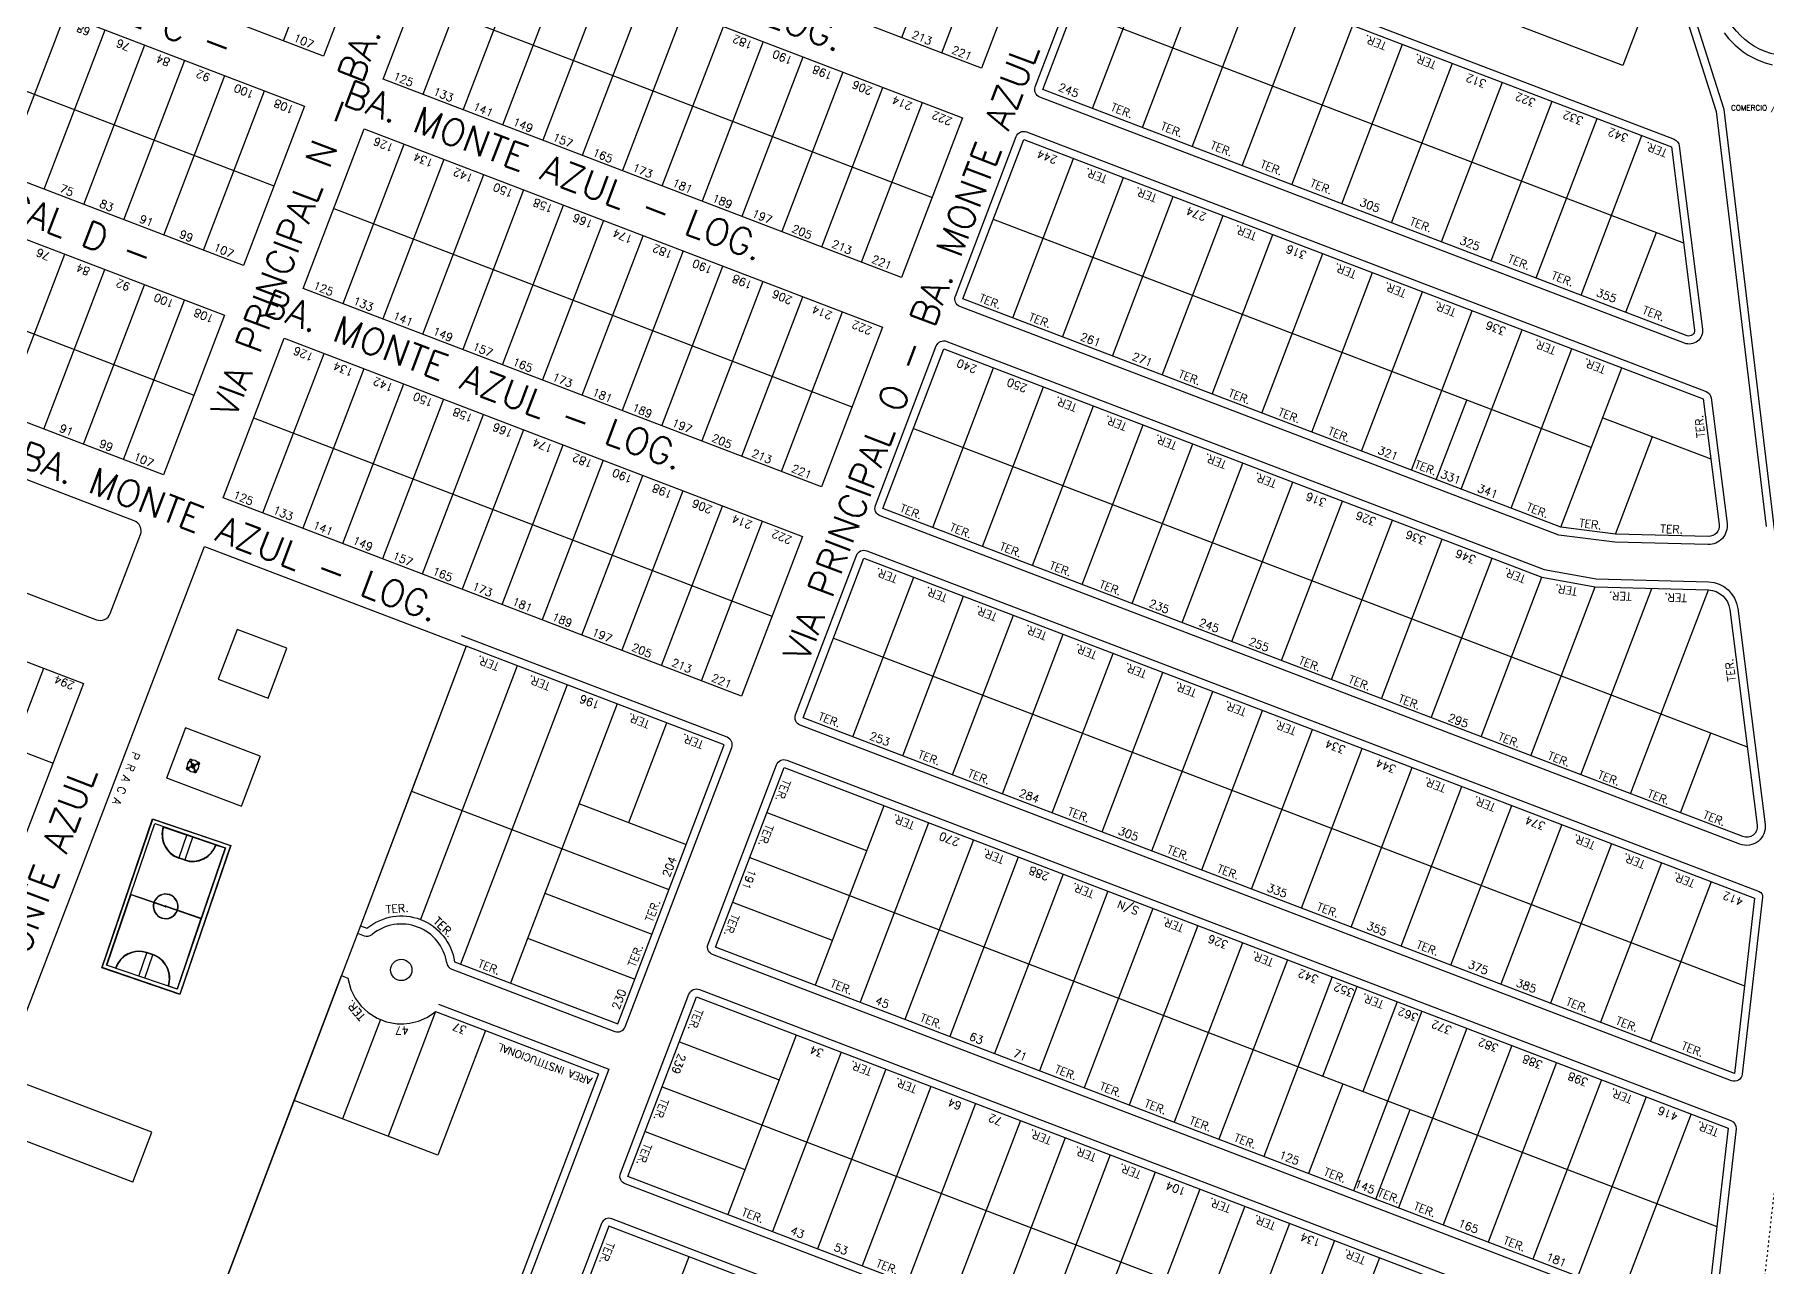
# Model space of a CAD drawing. Extents: x 714896 to 749292, y 8417558 to 8447149.
# Drawn here: x 742868.1 to 743192.7, y 8425153 to 8425383.8 of the extents above; entities that cross this region are included whole.
import ezdxf

# ---------------------------------------------------------------- set-up
doc = ezdxf.new("R2010")
doc.units = 0
doc.header["$MEASUREMENT"] = 0
doc.linetypes.add('ACAD_ISO03W100', pattern=[30, 12, -18])
doc.layers.get('0').update_dxf_attribs({"linetype": 'CONTINUOUS'})
for name, color, linetype in [('LOTE', 7, 'CONTINUOUS'), ('MEIO_FIO', 24, 'CONTINUOUS'), ('NUM-PORTA', 7, 'CONTINUOUS'), ('QUADRA', 6, 'CONTINUOUS'), ('REFERENCIA', 7, 'CONTINUOUS'), ('TEXTO', 7, 'CONTINUOUS'), ('TEXTODERUA', 3, 'CONTINUOUS')]:
    doc.layers.add(name, color=color, linetype=linetype)
doc.styles.add('ROMANS', font='ROMANS.SHX', dxfattribs={"height": 1.5})

# ---------------------------------------------------------------- blocks, each defined once
blk = doc.blocks.new('*U1')
for points in [[(742898.741968, 8425247.007829), (742898.621231, 8425247.276073), (742898.741968, 8425247.330417)], [(742898.889475, 8425247.074222), (742898.741968, 8425247.330417), (742898.889475, 8425247.396811)], [(742898.741968, 8425247.007829), (742898.741968, 8425247.330417), (742898.889475, 8425247.074222)], [(742898.889475, 8425247.074222), (742898.889475, 8425247.396811), (742899.010212, 8425247.128566)], [(742896.731259, 8425246.102802), (742896.610521, 8425246.371047), (742896.731259, 8425246.425391)], [(742896.878765, 8425246.169196), (742896.731259, 8425246.425391), (742896.878765, 8425246.491784)], [(742896.731259, 8425246.102802), (742896.731259, 8425246.425391), (742896.878765, 8425246.169196)], [(742896.878765, 8425246.169196), (742896.878765, 8425246.491784), (742896.999503, 8425246.22354)], [(742898.189127, 8425245.549961), (742898.068389, 8425245.818205), (742898.189127, 8425245.87255)], [(742898.336633, 8425245.616354), (742898.189127, 8425245.87255), (742898.336633, 8425245.938943)], [(742898.189127, 8425245.549961), (742898.189127, 8425245.87255), (742898.336633, 8425245.616354)], [(742898.336633, 8425245.616354), (742898.336633, 8425245.938943), (742898.457371, 8425245.670698)]]:
    blk.add_solid(points)

msp = doc.modelspace()

# ---------------------------------------------------------------- linework, layer by layer
at = {"layer": 'LOTE', "color": 7}
for p, q in [((743066.43, 8425369.93), (743077.84, 8425399.83)), ((743075.77, 8425366.37), (743087.18, 8425396.26)), ((743085.11, 8425362.8), (743096.52, 8425392.7)), ((743062.79, 8425388.45), (743177.18, 8425344.78)), ((743094.46, 8425359.24), (743105.87, 8425389.13)), ((743103.8, 8425355.67), (743115.21, 8425385.57)), ((743113.14, 8425352.1), (743124.55, 8425382)), ((743122.48, 8425348.54), (743133.89, 8425378.43)), ((743131.83, 8425344.97), (743143.24, 8425374.87)), ((743141.17, 8425341.41), (743152.58, 8425371.3)), ((743149.58, 8425338.2), (743160.99, 8425368.09)), ((743157.98, 8425334.99), (743169.4, 8425364.88)), ((743051.45, 8425330.7), (743062.86, 8425360.59)), ((743060.79, 8425327.13), (743072.2, 8425357.03)), ((743070.14, 8425323.56), (743081.55, 8425353.46)), ((743047.81, 8425349.21), (743159.92, 8425306.42)), ((743079.48, 8425320), (743090.89, 8425349.89)), ((743088.82, 8425316.43), (743100.23, 8425346.33)), ((743166.39, 8425331.78), (743172.1, 8425346.73)), ((743098.16, 8425312.87), (743109.57, 8425342.76)), ((743107.51, 8425309.3), (743118.92, 8425339.2)), ((743116.85, 8425305.73), (743128.26, 8425335.63)), ((743126.19, 8425302.17), (743137.6, 8425332.06)), ((743135.53, 8425298.6), (743146.94, 8425328.5)), ((743144.88, 8425295.03), (743156.29, 8425324.93)), ((743036.47, 8425291.46), (743047.88, 8425321.35)), ((743154.22, 8425291.47), (743165.63, 8425321.36)), ((743045.82, 8425287.89), (743057.23, 8425317.79)), ((743130.86, 8425300.38), (743136.57, 8425315.33)), ((743055.16, 8425284.32), (743066.57, 8425314.22)), ((743032.84, 8425309.97), (743189.13, 8425250.31)), ((743064.5, 8425280.76), (743075.91, 8425310.65)), ((743162.06, 8425312.02), (743182.3, 8425304.3)), ((743073.84, 8425277.19), (743085.25, 8425307.09)), ((743164.44, 8425290.22), (743171.41, 8425308.46)), ((743083.19, 8425273.63), (743094.6, 8425303.52)), ((743092.53, 8425270.06), (743103.94, 8425299.96)), ((743101.87, 8425266.49), (743113.28, 8425296.39)), ((743111.21, 8425262.93), (743122.62, 8425292.82)), ((743120.56, 8425259.36), (743131.97, 8425289.26)), ((743129.9, 8425255.8), (743141.31, 8425285.69)), ((743021.5, 8425252.22), (743032.91, 8425282.11)), ((743139.24, 8425252.23), (743150.65, 8425282.13)), ((743148.58, 8425248.66), (743160.66, 8425280.31)), ((743157.93, 8425245.1), (743171.26, 8425280.03)), ((743167.27, 8425241.53), (743181.85, 8425279.75)), ((743030.84, 8425248.65), (743042.25, 8425278.55)), ((743040.18, 8425245.09), (743051.59, 8425274.98)), ((743017.86, 8425270.73), (743188.6, 8425205.56)), ((743049.52, 8425241.52), (743060.93, 8425271.42)), ((743058.87, 8425237.95), (743070.28, 8425267.85)), ((742958.6, 8425265.52), (742940.46, 8425217.98)), ((743068.21, 8425234.39), (743079.62, 8425264.28)), ((742967.95, 8425261.95), (742947.98, 8425209.64)), ((743077.55, 8425230.82), (743088.96, 8425260.72)), ((742977.29, 8425258.39), (742957.32, 8425206.07)), ((743086.89, 8425227.26), (743098.3, 8425257.15)), ((742979.5, 8425236.14), (742986.63, 8425254.82)), ((743096.24, 8425223.69), (743107.65, 8425253.59)), ((743176.61, 8425237.97), (743182.32, 8425252.91)), ((743105.58, 8425220.12), (743116.99, 8425250.02)), ((743114.92, 8425216.56), (743126.33, 8425246.45)), ((742938.75, 8425242.06), (742987.03, 8425223.63)), ((743124.26, 8425212.99), (743135.67, 8425242.89)), ((742970.16, 8425239.7), (742990.24, 8425232.04)), ((743005.38, 8425238.03), (743024.06, 8425230.9)), ((743027.27, 8425239.31), (743014.43, 8425205.68)), ((743133.61, 8425209.43), (743145.02, 8425239.32)), ((743035.68, 8425236.1), (743022.84, 8425202.47)), ((743154.36, 8425235.76), (743142.95, 8425205.86)), ((743044.09, 8425232.89), (743031.25, 8425199.26)), ((743163.7, 8425232.19), (743152.29, 8425202.29)), ((743002.17, 8425229.62), (743183.43, 8425160.44)), ((743052.5, 8425229.68), (743039.66, 8425196.05)), ((743173.04, 8425228.62), (743161.63, 8425198.73)), ((743060.9, 8425226.47), (743048.07, 8425192.84)), ((743182.39, 8425225.06), (743170.98, 8425195.16)), ((742963.74, 8425222.89), (742983.82, 8425215.22)), ((742998.96, 8425221.22), (743017.64, 8425214.08)), ((743069.31, 8425223.26), (743056.48, 8425189.63)), ((743077.72, 8425220.05), (743064.88, 8425186.42)), ((743086.13, 8425216.84), (743073.29, 8425183.21)), ((742960.53, 8425214.48), (742980.61, 8425206.81)), ((743094.54, 8425213.63), (743081.7, 8425180)), ((743102.95, 8425210.42), (743090.11, 8425176.79)), ((743111.35, 8425207.21), (743098.52, 8425173.58)), ((743123.5, 8425202.58), (743117.08, 8425185.76)), ((743128.17, 8425200.8), (743115.33, 8425167.16)), ((743010.87, 8425196.33), (742998.03, 8425162.7)), ((743136.58, 8425197.59), (743123.74, 8425163.95)), ((742988.97, 8425195.06), (743007.66, 8425187.93)), ((743019.28, 8425193.12), (743006.44, 8425159.49)), ((743144.99, 8425194.38), (743132.15, 8425160.74)), ((743027.68, 8425189.91), (743014.85, 8425156.28)), ((743153.4, 8425191.17), (743140.56, 8425157.53)), ((742985.76, 8425186.65), (743172.61, 8425115.33)), ((743036.09, 8425186.71), (743023.25, 8425153.07)), ((743113.34, 8425187.19), (743106.92, 8425170.37)), ((743161.8, 8425187.96), (743148.97, 8425154.32)), ((743044.5, 8425183.5), (743031.66, 8425149.86)), ((743170.21, 8425184.75), (743157.37, 8425151.12)), ((743052.91, 8425180.29), (743040.07, 8425146.65)), ((743178.62, 8425181.54), (743165.78, 8425147.91)), ((742982.55, 8425178.24), (743001.24, 8425171.11)), ((743061.32, 8425177.08), (743048.48, 8425143.44)), ((743069.73, 8425173.87), (743056.89, 8425140.23)), ((743078.13, 8425170.66), (743065.3, 8425137.02)), ((743086.54, 8425167.45), (743073.7, 8425133.82)), ((743094.95, 8425164.24), (743082.11, 8425130.61)), ((743103.36, 8425161.03), (743090.52, 8425127.4)), ((743111.77, 8425157.82), (743098.93, 8425124.19)), ((742990.73, 8425154.78), (742954.21, 8425059.12)), ((743120.18, 8425154.61), (743107.34, 8425120.98))]:
    msp.add_line(p, q, dxfattribs=at)
at = {"layer": 'LOTE', "color": 7, "elevation": -540.93}
for points in [[(743030.68, 8425383.25), (743042.11, 8425413.14)], [(742914.8, 8425382.62), (742926.23, 8425412.51)], [(743038.15, 8425380.4), (743049.58, 8425410.28)], [(742940.95, 8425372.62), (742952.38, 8425402.5)], [(742959.86, 8425399.64), (742948.42, 8425369.76)], [(742955.89, 8425366.9), (742967.33, 8425396.79)], [(742974.8, 8425393.93), (742963.36, 8425364.04)], [(742815.85, 8425392.64), (742912.98, 8425355.48)], [(742939.2, 8425390.42), (743036.33, 8425353.25)], [(742970.84, 8425361.18), (742982.27, 8425391.07)], [(742862.43, 8425357.69), (742873.87, 8425387.58)], [(742989.74, 8425388.21), (742978.31, 8425358.32)], [(742869.9, 8425354.83), (742881.34, 8425384.72)], [(742985.78, 8425355.46), (742997.22, 8425385.35)], [(742877.37, 8425351.97), (742888.81, 8425381.86)], [(743004.69, 8425382.49), (742993.25, 8425352.6)], [(742884.85, 8425349.11), (742896.28, 8425379)], [(743000.72, 8425349.75), (743012.16, 8425379.63)], [(742892.32, 8425346.25), (742903.75, 8425376.14)], [(743019.63, 8425376.77), (743008.2, 8425346.89)], [(743015.67, 8425344.03), (743027.1, 8425373.92)], [(742899.79, 8425343.39), (742911.22, 8425373.28)], [(743023.14, 8425341.17), (743034.57, 8425371.06)], [(742925.94, 8425333.39), (742937.38, 8425363.28)], [(742944.85, 8425360.42), (742933.41, 8425330.53)], [(742940.88, 8425327.67), (742952.32, 8425357.56)], [(742959.79, 8425354.7), (742948.36, 8425324.81)], [(742800.84, 8425353.42), (742897.97, 8425316.25)], [(742924.19, 8425351.19), (743021.32, 8425314.03)], [(742955.83, 8425321.95), (742967.26, 8425351.84)], [(742974.73, 8425348.98), (742963.3, 8425319.09)], [(742970.77, 8425316.24), (742982.21, 8425346.12)], [(742862.37, 8425312.74), (742873.8, 8425342.63)], [(742989.68, 8425343.27), (742978.24, 8425313.38)], [(742869.84, 8425309.89), (742881.27, 8425339.77)], [(742985.71, 8425310.52), (742997.15, 8425340.41)], [(742877.31, 8425307.03), (742888.74, 8425336.91)], [(743004.62, 8425337.55), (742993.19, 8425307.66)], [(742884.78, 8425304.17), (742896.22, 8425334.06)], [(743000.66, 8425304.8), (743012.09, 8425334.69)], [(743008.13, 8425301.94), (743019.57, 8425331.83)], [(742910.93, 8425294.16), (742922.37, 8425324.05)], [(742929.84, 8425321.19), (742918.4, 8425291.3)], [(742925.88, 8425288.44), (742937.31, 8425318.33)], [(742944.78, 8425315.47), (742933.35, 8425285.59)], [(742940.82, 8425282.73), (742952.25, 8425312.61)], [(742909.18, 8425311.97), (743006.31, 8425274.8)], [(742959.73, 8425309.76), (742948.29, 8425279.87)], [(742955.76, 8425277.01), (742967.2, 8425306.9)], [(742974.67, 8425304.04), (742963.23, 8425274.15)], [(742970.71, 8425271.29), (742982.14, 8425301.18)], [(742989.61, 8425298.32), (742978.18, 8425268.43)], [(742985.65, 8425265.57), (742997.09, 8425295.46)], [(742993.12, 8425262.72), (743004.56, 8425292.6)], [(742774.45, 8425284.44), (742871.58, 8425247.28)], [(742858.39, 8425235.19), (742869.83, 8425265.08)], [(742890.08, 8425178.1), (742862.06, 8425188.82)], [(742886.51, 8425168.76), (742858.49, 8425179.48)], [(742886.51, 8425168.76), (742890.08, 8425178.1)]]:
    msp.add_lwpolyline(points, dxfattribs=at)
at = {"layer": 'LOTE', "color": 7}
for points in [[(743109.61, 8425188.62), (743116.03, 8425205.43)], [(742932.93, 8425199.25), (742925.82, 8425180.63)], [(742943.28, 8425200.72), (742934.37, 8425177.37)], [(742952.62, 8425197.16), (742943.71, 8425173.8)], [(742943.71, 8425173.8), (742916.77, 8425184.09)], [(743119.54, 8425165.56), (743125.96, 8425182.37)]]:
    msp.add_lwpolyline(points, dxfattribs=at)
at = {"layer": 'LOTE', "color": 7, "linetype": 'ACAD_ISO03W100', "ltscale": 0.03}
msp.add_lwpolyline([(743197.18, 8425193.6), (743189.79, 8425128.04), (743185.56, 8425091.12), (743184.39, 8425080.86), (743182.21, 8425061.86), (743179.04, 8425034.17), (743176.92, 8425015.71), (743176.59, 8425012.76), (743175.31, 8425006.69), (743173.44, 8424997.77), (743171.57, 8424988.85), (743163.21, 8424972), (743158.75, 8424963.03)], dxfattribs=at)
at = {"layer": 'MEIO_FIO', "linetype": 'CONTINUOUS'}
for p, q in [((742997.91, 8425252.12), (742948.16, 8425271.11)), ((742978.81, 8425197.87), (742998.78, 8425250.19)), ((742928.64, 8425215.41), (742929.89, 8425214.94)), ((742928.64, 8425215.41), (742929.89, 8425214.94)), ((742946.31, 8425208.67), (742976.87, 8425197)), ((742943.82, 8425202.13), (742975.78, 8425189.93)), ((742975.78, 8425189.93), (742949.03, 8425119.86))]:
    msp.add_line(p, q, dxfattribs=at)
for points in [[(743177.37, 8425325.98), (743056.55, 8425372.1, -0.414214), (743055.68, 8425374.04), (743067.1, 8425403.93, -0.414214), (743069.03, 8425404.8), (743175.44, 8425364.18, -0.276846), (743176.39, 8425362.97), (743180.74, 8425328.63, -0.56636)], [(743040.71, 8425334.8), (743052.12, 8425364.69, -0.414214), (743054.05, 8425365.56), (743181.42, 8425316.94, -0.276846), (743182.37, 8425315.73), (743185.35, 8425292.19, -0.459637), (743181.78, 8425288.25), (743164.33, 8425288.72), (743153.85, 8425290), (743041.57, 8425332.86, -0.414214)], [(743025.73, 8425295.56), (743037.14, 8425325.45, -0.414214), (743039.08, 8425326.32), (743151.06, 8425283.58), (743160.82, 8425281.81), (743181.9, 8425281.25, -0.368169), (743187.36, 8425276.26), (743192.48, 8425235.81, -0.56636), (743187.76, 8425232.1), (743026.6, 8425293.62, -0.414214)], [(743010.75, 8425256.32), (743022.16, 8425286.22, -0.414214), (743024.1, 8425287.08), (743191.38, 8425223.23, -0.342573), (743192.01, 8425222.18), (743188.21, 8425188.98, -0.489677), (743186.18, 8425187.75), (743011.62, 8425254.38, -0.414214)], [(743009.12, 8425247.84), (743186.08, 8425180.3, -0.342573), (743187.04, 8425178.73), (743182.81, 8425141.81, -0.489677), (743180.78, 8425140.57), (742995.21, 8425211.41, -0.414214), (742994.35, 8425213.34), (743007.19, 8425246.98, -0.414214)], [(742992.72, 8425204.87), (743179.57, 8425133.55, -0.414214), (743180.43, 8425131.61), (743167.6, 8425097.98, -0.414214), (743165.66, 8425097.11), (742978.81, 8425168.43, -0.414214), (742977.94, 8425170.37), (742990.78, 8425204, -0.414214)], [(742970.39, 8425052.42), (743007.08, 8425148.54, 0.414214), (743006.21, 8425150.48), (742976.31, 8425161.89, 0.414214), (742974.38, 8425161.03), (742938.03, 8425065.81, 0.405369), (742938.86, 8425063.89), (742968.41, 8425051.57, 0.423114)]]:
    msp.add_lwpolyline(points, format="xyb", close=True, dxfattribs=at)
for centre, radius, start, end in [((742997.38, 8425250.72), 1.5, 339.108, 69.108), ((742930.42, 8425216.34), 1.5, 249.108, 309.4783), ((742930.42, 8425216.34), 1.5, 249.108, 309.4783), ((742936.85, 8425208.53), 8.61, 8.7377, 129.4783), ((742946.85, 8425210.07), 1.5, 188.7377, 249.108), ((742977.41, 8425198.4), 1.5, 249.108, 339.108)]:
    msp.add_arc(centre, radius, start, end, dxfattribs=at)
at = {"layer": 'QUADRA'}
for points in [[(743091.68, 8425464.12), (743151.17, 8425441.41), (743161.42, 8425408.6), (743168.66, 8425385.4), (743165.84, 8425378.01), (743072.42, 8425413.67), (743091.68, 8425464.12)], [(743012.15, 8425255.78), (743023.56, 8425285.68), (743190.48, 8425221.97), (743186.72, 8425189.15)], [(743008.59, 8425246.44), (743185.55, 8425178.9), (743181.32, 8425141.98), (742995.75, 8425212.81), (743008.59, 8425246.44)], [(742992.18, 8425203.47), (743179.03, 8425132.14), (743166.2, 8425098.51), (742979.34, 8425169.83)], [(742968.99, 8425052.96), (743005.67, 8425149.08), (742975.78, 8425160.49), (742939.44, 8425065.28)]]:
    msp.add_lwpolyline(points, close=True, dxfattribs=at)
at = {"layer": 'QUADRA', "elevation": -540.93}
for points in [[(742933.71, 8425409.65), (742922.27, 8425379.76), (742825.14, 8425416.93), (742836.57, 8425446.81)], [(743045.62, 8425377.54), (742948.49, 8425414.7), (742959.92, 8425444.59), (743057.05, 8425407.42)], [(742918.7, 8425370.42), (742907.26, 8425340.54), (742810.13, 8425377.7), (742821.56, 8425407.59)], [(743030.61, 8425338.31), (742933.48, 8425375.47), (742944.91, 8425405.36), (743042.05, 8425368.2)], [(742903.69, 8425331.2), (742892.25, 8425301.31), (742795.12, 8425338.47), (742806.55, 8425368.36)], [(743015.6, 8425299.08), (742918.47, 8425336.25), (742929.9, 8425366.14), (743027.04, 8425328.97)], [(743000.59, 8425259.86), (742903.46, 8425297.02), (742914.9, 8425326.91), (743012.03, 8425289.74)], [(742877.3, 8425262.22), (742865.86, 8425232.34), (742768.73, 8425269.5), (742780.16, 8425299.39)]]:
    msp.add_lwpolyline(points, close=True, dxfattribs=at)
at = {"layer": 'QUADRA'}
for points in [[(743177.9, 8425327.38), (743057.09, 8425373.5), (743068.5, 8425403.4), (743174.91, 8425362.78), (743179.25, 8425328.44, -0.56636)], [(743042.11, 8425334.26), (743053.52, 8425364.16), (743180.88, 8425315.54), (743183.86, 8425292, -0.459637), (743181.82, 8425289.75), (743164.44, 8425290.22), (743154.22, 8425291.47), (743042.11, 8425334.26)], [(743027.13, 8425295.02), (743038.54, 8425324.92), (743150.65, 8425282.13), (743160.66, 8425280.31), (743181.85, 8425279.75, -0.367835), (743185.87, 8425276.08), (743190.99, 8425235.63, -0.56636), (743188.29, 8425233.51)], [(742929.18, 8425216.81), (742930.42, 8425216.34, -0.581659), (742946.85, 8425210.07), (742977.41, 8425198.4), (742997.38, 8425250.72), (742949.03, 8425269.17)]]:
    msp.add_lwpolyline(points, format="xyb", close=True, dxfattribs=at)
for points in [[(743194.32, 8425290.63), (743184.79, 8425369.74), (743179.35, 8425386.8)], [(743184.84, 8425384.12), (743185.63, 8425383.1), (743186.87, 8425381.8), (743188.36, 8425380.59), (743189.29, 8425379.98), (743190.94, 8425379.11), (743192.33, 8425378.57), (743193.83, 8425378.15)], [(742862.06, 8425188.82), (742873.42, 8425218.5), (742883.22, 8425244.13), (742891.42, 8425265.55), (742899.97, 8425287.9), (742949.03, 8425269.17), (742938.75, 8425242.06), (742929.18, 8425216.81), (742925.63, 8425207.46), (742916.14, 8425182.43), (742900.1, 8425140.14), (742890.05, 8425113.62), (742880.95, 8425089.65), (742877.41, 8425080.3), (742873.53, 8425070.08), (742872.48, 8425070.53), (742814.32, 8425095.49)], [(742900.1, 8425140.14), (742925.63, 8425207.46), (742926.86, 8425206.99), (742927.42, 8425204.89), (742928.22, 8425203.25), (742929.33, 8425201.77), (742930.65, 8425200.54), (742932.3, 8425199.5), (742934.07, 8425198.81), (742936.07, 8425198.45), (742937.35, 8425198.43), (742938.39, 8425198.54), (742940.07, 8425198.94), (742941.61, 8425199.61), (742942.69, 8425200.28), (742943.28, 8425200.72), (742952.62, 8425197.16), (742965.02, 8425192.43), (742973.84, 8425189.06), (742966.56, 8425169.99), (742961.97, 8425157.95), (742954.68, 8425138.86)]]:
    msp.add_lwpolyline(points, dxfattribs=at)
at = {"layer": 'QUADRA', "elevation": -540.93}
msp.add_lwpolyline([(742882.3, 8425275.3), (742887.96, 8425290.1, 0.414214), (742886.81, 8425292.68), (742793.41, 8425328.42, 0.414214), (742790.83, 8425327.27), (742785.17, 8425312.46, 0.414214), (742786.32, 8425309.88), (742879.72, 8425274.15, 0.414214)], format="xyb", close=True, dxfattribs=at)
at = {"layer": 'REFERENCIA', "color": 11, "linetype": 'CONTINUOUS'}
for p, q in [((742906.06, 8425272.34), (742902.52, 8425262.99)), ((742906.06, 8425272.34), (742902.52, 8425262.99)), ((742915.41, 8425268.8), (742906.06, 8425272.34)), ((742915.41, 8425268.8), (742906.06, 8425272.34)), ((742911.87, 8425259.45), (742915.41, 8425268.8)), ((742911.87, 8425259.45), (742915.41, 8425268.8)), ((742902.52, 8425262.99), (742911.87, 8425259.45)), ((742902.52, 8425262.99), (742911.87, 8425259.45)), ((742896.4, 8425253.91), (742892.83, 8425244.49)), ((742910.41, 8425248.56), (742896.39, 8425253.87)), ((742910.43, 8425248.59), (742906.85, 8425239.17)), ((742892.84, 8425244.52), (742906.87, 8425239.2)), ((742892.28, 8425235.31), (742902.1, 8425231.96)), ((742896.66, 8425233.89), (742895.17, 8425229.53)), ((742896.66, 8425233.88), (742895.17, 8425229.53)), ((742897.76, 8425233.51), (742896.27, 8425229.15)), ((742897.76, 8425233.51), (742896.27, 8425229.15)), ((742903.81, 8425231.38), (742899.32, 8425218.22)), ((742902.16, 8425231.94), (742903.81, 8425231.38)), ((742896.25, 8425229.09), (742895.15, 8425229.47)), ((742896.25, 8425229.09), (742895.15, 8425229.47)), ((742896.27, 8425229.15), (742895.17, 8425229.53)), ((742896.27, 8425229.15), (742895.17, 8425229.53)), ((742886.17, 8425222.64), (742881.68, 8425209.48)), ((742886.17, 8425222.64), (742891.21, 8425220.92)), ((742886.19, 8425222.69), (742891.23, 8425220.97)), ((742890.55, 8425221.21), (742892.63, 8425220.5)), ((742890.53, 8425221.15), (742892.61, 8425220.44)), ((742892.75, 8425220.4), (742899.3, 8425218.16)), ((742892.77, 8425220.45), (742899.32, 8425218.22)), ((742899.3, 8425218.16), (742894.82, 8425205)), ((742887.68, 8425207.37), (742889.16, 8425211.72)), ((742887.68, 8425207.36), (742889.16, 8425211.72)), ((742890.27, 8425211.35), (742889.16, 8425211.72)), ((742890.29, 8425211.41), (742889.18, 8425211.78)), ((742888.78, 8425206.99), (742890.27, 8425211.35)), ((742888.78, 8425206.99), (742890.27, 8425211.34)), ((742893.22, 8425205.54), (742894.82, 8425205))]:
    msp.add_line(p, q, dxfattribs=at)
at = {"layer": 'REFERENCIA', "color": 24}
msp.add_lwpolyline([(743220.75, 8425289.88), (743223.08, 8425372.5, 0.393814), (743218.57, 8425377.62), (743195.8, 8425379.86, -0.358194), (743184.13, 8425391.54), (743179.81, 8425436.13, 0.419136), (743174.08, 8425440.85), (743163.97, 8425439.87), (743160.82, 8425439.99), (743183.32, 8425369.42), (743192.69, 8425291.62)], format="xyb", dxfattribs=at)
at = {"layer": 'REFERENCIA', "color": 11, "linetype": 'CONTINUOUS'}
for points in [[(742897.62, 8425247.07), (742897.41, 8425247.55)], [(742897.69, 8425247.11), (742897.48, 8425247.58)], [(742897.45, 8425246.63), (742896.98, 8425246.42)], [(742897.49, 8425246.56), (742897.01, 8425246.35)], [(742897.7, 8425246.74), (742897.5, 8425246.65)], [(742897.73, 8425246.67), (742897.53, 8425246.58)], [(742897.73, 8425246.83), (742897.64, 8425247.03)], [(742897.8, 8425246.86), (742897.71, 8425247.06)], [(742897.91, 8425246.44), (742897.82, 8425246.64)], [(742898.09, 8425246.92), (742897.89, 8425246.83)], [(742897.98, 8425246.47), (742897.89, 8425246.67)], [(742898.12, 8425246.85), (742897.92, 8425246.76)], [(742898.14, 8425245.92), (742897.93, 8425246.39)], [(742898.21, 8425245.95), (742898, 8425246.42)], [(742898.61, 8425247.15), (742898.14, 8425246.94)], [(742898.64, 8425247.08), (742898.17, 8425246.87)]]:
    msp.add_lwpolyline(points, dxfattribs=at)
for points in [[(742904.89, 8425231.87), (742895.37, 8425203.95), (742880.7, 8425208.95), (742890.22, 8425236.87)], [(742904.83, 8425231.84), (742895.34, 8425204.01), (742880.76, 8425208.98), (742890.25, 8425236.81)], [(742903.89, 8425231.42), (742894.85, 8425204.92), (742881.6, 8425209.44), (742890.64, 8425235.94)], [(742903.89, 8425231.42), (742894.85, 8425204.92), (742881.6, 8425209.44), (742890.64, 8425235.94)]]:
    msp.add_lwpolyline(points, close=True, dxfattribs=at)
for centre, radius in [((742897.36, 8425247.76), 0.208), ((742898.82, 8425247.2), 0.208), ((742896.81, 8425246.3), 0.208), ((742897.81, 8425246.75), 0.113), ((742898.26, 8425245.74), 0.208)]:
    msp.add_circle(centre, radius, dxfattribs=at)
at = {"layer": 'REFERENCIA', "linetype": 'CONTINUOUS'}
msp.add_circle((742936.85, 8425208.53), 2, dxfattribs=at)
msp.add_circle((742936.85, 8425208.53), 2, dxfattribs=at)
msp.add_circle((742936.85, 8425208.53), 2, dxfattribs=at)
at = {"layer": 'REFERENCIA', "color": 11, "linetype": 'CONTINUOUS'}
for centre, radius, start, end in [((742897.81, 8425246.75), 1.12, 124.8864, 193.5789), ((742897.81, 8425246.75), 1.08, 125.1067, 193.3586), ((742897.36, 8425247.76), 0.238, 23.5199, 204.9454), ((742897.81, 8425246.75), 1.12, 34.8864, 103.5789), ((742897.81, 8425246.75), 1.08, 35.1067, 103.3586), ((742898.82, 8425247.2), 0.238, 293.5199, 114.9454), ((742896.81, 8425246.3), 0.238, 113.5199, 294.9454), ((742897.81, 8425246.75), 1.12, 214.8864, 283.5789), ((742897.81, 8425246.75), 1.08, 215.1067, 283.3586), ((742897.81, 8425246.75), 0.375, 119.9718, 198.4935), ((742897.81, 8425246.75), 0.33, 120.7576, 197.7077), ((742897.81, 8425246.75), 0.375, 209.9718, 288.4935), ((742897.81, 8425246.75), 0.33, 210.7576, 287.7077), ((742897.81, 8425246.75), 0.375, 29.9718, 108.4935), ((742897.81, 8425246.75), 0.33, 30.7576, 107.7077), ((742897.81, 8425246.75), 0.33, 300.7576, 17.7077), ((742897.81, 8425246.75), 0.375, 299.9718, 18.4935), ((742898.26, 8425245.74), 0.238, 203.5199, 24.9454), ((742897.81, 8425246.75), 1.08, 305.1067, 13.3586), ((742897.81, 8425246.75), 1.12, 304.8864, 13.5789), ((742896.66, 8425233.89), 4.67, 161.1687, 251.1687), ((742896.66, 8425233.88), 4.67, 161.1703, 251.1703), ((742896.66, 8425233.89), 4.6, 161.1687, 251.1687), ((742896.66, 8425233.88), 4.6, 161.1703, 251.1703), ((742897.76, 8425233.51), 4.67, 251.1687, 341.1687), ((742897.76, 8425233.51), 4.6, 251.1687, 341.1687), ((742892.69, 8425220.44), 2.33, 341.9343, 160.4064), ((742892.69, 8425220.44), 2.27, 341.9552, 160.3854), ((742892.69, 8425220.45), 2.33, 161.9327, 340.4048), ((742892.69, 8425220.45), 2.27, 161.9536, 340.3838), ((742892.69, 8425220.45), 0.0778, 184.7469, 317.5906), ((742892.69, 8425220.44), 0.0778, 4.7485, 137.5922), ((742887.68, 8425207.37), 4.67, 71.1687, 161.1687), ((742887.68, 8425207.37), 4.6, 71.1687, 161.1687), ((742888.78, 8425206.99), 4.6, 341.1687, 71.1703), ((742888.78, 8425206.99), 4.67, 341.1687, 71.1703)]:
    msp.add_arc(centre, radius, start, end, dxfattribs=at)
for points in [[(742898.74, 8425247.01), (742898.62, 8425247.28), (742898.74, 8425247.33)], [(742898.89, 8425247.07), (742898.74, 8425247.33), (742898.89, 8425247.4)], [(742898.74, 8425247.01), (742898.74, 8425247.33), (742898.89, 8425247.07)], [(742898.89, 8425247.07), (742898.89, 8425247.4), (742899.01, 8425247.13)], [(742896.73, 8425246.1), (742896.61, 8425246.37), (742896.73, 8425246.43)], [(742896.88, 8425246.17), (742896.73, 8425246.43), (742896.88, 8425246.49)], [(742896.73, 8425246.1), (742896.73, 8425246.43), (742896.88, 8425246.17)], [(742896.88, 8425246.17), (742896.88, 8425246.49), (742897, 8425246.22)], [(742898.19, 8425245.55), (742898.07, 8425245.82), (742898.19, 8425245.87)], [(742898.34, 8425245.62), (742898.19, 8425245.87), (742898.34, 8425245.94)], [(742898.19, 8425245.55), (742898.19, 8425245.87), (742898.34, 8425245.62)], [(742898.34, 8425245.62), (742898.34, 8425245.94), (742898.46, 8425245.67)]]:
    msp.add_solid(points, dxfattribs=at)

# ---------------------------------------------------------------- block references
msp.add_blockref('*U1', (0, 0), dxfattribs=at)

# ---------------------------------------------------------------- texts
at = {"layer": 'NUM-PORTA', "style": 'ROMANS'}
for s, rotation, p in [('68', 157.357, (742878.74, 8425384.89, 1081.85)), ('107', 337.357, (742916.5, 8425382.63, 540.93)), ('182', 157.357, (743002.91, 8425382.35, 1081.85)), ('213', 337.357, (743032.38, 8425383.26, 540.93)), ('76', 157.357, (742886.21, 8425382.03, 1081.85)), ('190', 157.357, (743010.38, 8425379.49, 1081.85)), ('221', 337.357, (743039.85, 8425380.4, 540.93)), ('84', 157.357, (742893.68, 8425379.17, 1081.85)), ('92', 157.357, (742901.15, 8425376.31, 1081.85)), ('198', 157.357, (743017.85, 8425376.63, 1081.85)), ('100', 157.357, (742909.45, 8425373.14, 1081.85)), ('125', 337.357, (742935.18, 8425375.48, 540.93)), ('206', 157.357, (743025.32, 8425373.77, 1081.85)), ('245', 338.7978, (743059.89, 8425373.37, 1622.78)), ('312', 158.7978, (743140.39, 8425375.14, 1622.78)), ('108', 157.357, (742916.92, 8425370.28, 1081.85)), ('133', 337.357, (742942.66, 8425372.62, 540.93)), ('141', 337.357, (742950.13, 8425369.76, 540.93)), ('214', 157.357, (743032.8, 8425370.92, 1081.85)), ('322', 158.7978, (743149.61, 8425371.62, 1622.78)), ('149', 337.357, (742957.6, 8425366.9, 540.93)), ('222', 157.357, (743040.27, 8425368.06, 1081.85)), ('332', 158.7978, (743158.57, 8425368.2, 1622.78)), ('126', 157.357, (742935.6, 8425363.14, 1081.85)), ('157', 337.357, (742965.07, 8425364.05, 540.93)), ('342', 158.7978, (743166.98, 8425364.99, 1622.78)), ('134', 157.357, (742943.07, 8425360.28, 1081.85)), ('165', 337.357, (742972.54, 8425361.19, 540.93)), ('244', 158.7978, (743059.97, 8425360.88, 1622.78)), ('142', 157.357, (742950.54, 8425357.42, 1081.85)), ('173', 337.357, (742980.01, 8425358.33, 540.93)), ('75', 337.357, (742872.67, 8425354.43, 540.93)), ('150', 157.357, (742958.01, 8425354.56, 1081.85)), ('181', 337.357, (742987.49, 8425355.47, 540.93)), ('83', 337.357, (742880.14, 8425351.57, 540.93)), ('158', 157.357, (742965.49, 8425351.7, 1081.85)), ('189', 337.357, (742994.96, 8425352.61, 540.93)), ('274', 158.7978, (743087.91, 8425350.21, 1622.78)), ('305', 338.7978, (743116.34, 8425351.83, 1622.78)), ('91', 337.357, (742887.61, 8425348.71, 540.93)), ('166', 157.357, (742972.96, 8425348.84, 1081.85)), ('197', 337.357, (743002.43, 8425349.75, 540.93)), ('205', 337.357, (743009.9, 8425346.89, 540.93)), ('99', 337.357, (742895.09, 8425345.85, 540.93)), ('174', 157.357, (742980.43, 8425345.98, 1081.85)), ('213', 337.357, (743017.37, 8425344.03, 540.93)), ('325', 338.7978, (743135.09, 8425344.67, 1622.78)), ('76', 157.357, (742871.2, 8425342.8, 1081.85)), ('107', 337.357, (742901.5, 8425343.4, 540.93)), ('182', 157.357, (742987.9, 8425343.12, 1081.85)), ('190', 157.357, (742995.37, 8425340.26, 1081.85)), ('221', 337.357, (743024.85, 8425341.17, 540.93)), ('316', 158.7978, (743106.68, 8425343.05, 1622.78)), ('84', 157.357, (742878.67, 8425339.95, 1081.85)), ('198', 157.357, (743002.84, 8425337.41, 1081.85)), ('92', 157.357, (742886.15, 8425337.09, 1081.85)), ('100', 157.357, (742894.44, 8425333.91, 1081.85)), ('125', 337.357, (742920.18, 8425336.25, 540.93)), ('206', 157.357, (743010.32, 8425334.55, 1081.85)), ('355', 338.7978, (743160.71, 8425334.89, 1622.78)), ('108', 157.357, (742901.91, 8425331.06, 1081.85)), ('133', 337.357, (742927.65, 8425333.39, 540.93)), ('141', 337.357, (742935.12, 8425330.54, 540.93)), ('214', 157.357, (743017.79, 8425331.69, 1081.85)), ('149', 337.357, (742942.59, 8425327.68, 540.93)), ('222', 157.357, (743025.26, 8425328.83, 1081.85)), ('336', 158.7978, (743144.08, 8425328.77, 1622.78)), ('126', 157.357, (742920.59, 8425323.91, 1081.85)), ('157', 337.357, (742950.06, 8425324.82, 540.93)), ('261', 338.7978, (743063.97, 8425326.63, 1622.78)), ('134', 157.357, (742928.06, 8425321.05, 1081.85)), ('165', 337.357, (742957.53, 8425321.96, 540.93)), ('240', 158.7978, (743044.93, 8425321.66, 1622.78)), ('271', 338.7978, (743073.69, 8425322.92, 1622.78)), ('142', 157.357, (742935.53, 8425318.19, 1081.85)), ('173', 337.357, (742965.01, 8425319.1, 540.93)), ('250', 158.7978, (743054.33, 8425318.08, 1622.78)), ('150', 157.357, (742943.01, 8425315.33, 1081.85)), ('181', 337.357, (742972.48, 8425316.24, 540.93)), ('158', 157.357, (742950.48, 8425312.47, 1081.85)), ('189', 337.357, (742979.95, 8425313.38, 540.93)), ('91', 337.357, (742872.61, 8425309.49, 540.93)), ('166', 157.357, (742957.95, 8425309.61, 1081.85)), ('197', 337.357, (742987.42, 8425310.52, 540.93)), ('205', 337.357, (742994.89, 8425307.67, 540.93)), ('99', 337.357, (742880.08, 8425306.63, 540.93)), ('174', 157.357, (742965.42, 8425306.76, 1081.85)), ('213', 337.357, (743002.37, 8425304.81, 540.93)), ('321', 338.7978, (743119.74, 8425305.35, 1622.78)), ('107', 337.357, (742886.49, 8425304.17, 540.93)), ('182', 157.357, (742972.89, 8425303.9, 1081.85)), ('221', 337.357, (743009.84, 8425301.95, 540.93)), ('190', 157.357, (742980.36, 8425301.04, 1081.85)), ('198', 157.357, (742987.84, 8425298.18, 1081.85)), ('331', 338.7978, (743131.5, 8425300.86, 1622.78)), ('341', 338.7978, (743138.43, 8425298.21, 1622.78)), ('125', 337.357, (742905.17, 8425297.03, 540.93)), ('206', 157.357, (742995.31, 8425295.32, 1081.85)), ('316', 158.7978, (743110.39, 8425296.68, 1622.78)), ('133', 337.357, (742912.64, 8425294.17, 540.93)), ('214', 157.357, (743002.78, 8425292.46, 1081.85)), ('326', 158.7978, (743119.73, 8425293.11, 1622.78)), ('141', 337.357, (742920.11, 8425291.31, 540.93)), ('149', 337.357, (742927.58, 8425288.45, 540.93)), ('222', 157.357, (743010.25, 8425289.6, 1081.85)), ('336', 158.7978, (743129.07, 8425289.55, 1622.78)), ('157', 337.357, (742935.05, 8425285.59, 540.93)), ('346', 158.7978, (743138.41, 8425285.98, 1622.78)), ('165', 337.357, (742942.53, 8425282.73, 540.93)), ('173', 337.357, (742950, 8425279.87, 540.93)), ('181', 337.357, (742957.47, 8425277.02, 540.93)), ('235', 338.7978, (743076.85, 8425276.65, 1081.85)), ('189', 337.357, (742964.94, 8425274.16, 540.93)), ('245', 338.7978, (743086.22, 8425273.08, 1081.85)), ('197', 337.357, (742972.41, 8425271.3, 540.93)), ('255', 338.7978, (743095.56, 8425269.51, 1081.85)), ('205', 337.357, (742979.88, 8425268.44, 540.93)), ('213', 337.357, (742987.36, 8425265.58, 540.93)), ('294', 157.357, (742875.76, 8425262.35, 540.93)), ('221', 337.357, (742994.83, 8425262.72, 540.93)), ('196', 158.7978, (742974.23, 8425258.74, 1622.78)), ('295', 338.7978, (743132.93, 8425255.25, 1081.85)), ('253', 339.0943, (743024.47, 8425251.81, 1622.78)), ('334', 158.7978, (743113.98, 8425250.35, 1622.78)), ('344', 158.7978, (743123.46, 8425246.73, 1622.78)), ('284', 339.0943, (743052.5, 8425241.11, 1622.78)), ('270', 158.7978, (743041.64, 8425233.01, 1622.78)), ('305', 339.0943, (743071.08, 8425234.02, 1622.78)), ('374', 158.7978, (743151.46, 8425236.04, 1622.78)), ('204', 68.7978, (742987.12, 8425225.79, 1622.78)), ('288', 158.7978, (743058.46, 8425226.59, 1622.78)), ('191', 248.7978, (743002.05, 8425227.55, 1622.78)), ('335', 339.0943, (743098.96, 8425223.37, 1622.78)), ('S/N', 158.7978, (743075.27, 8425220.17, 1622.78)), ('412', 158.7978, (743188.54, 8425221.89, 1622.78)), ('326', 158.7978, (743092.01, 8425213.78, 1622.78)), ('355', 339.0943, (743117.64, 8425216.24, 1622.78)), ('342', 158.7978, (743108.91, 8425207.33, 1622.78)), ('375', 339.0943, (743136.66, 8425208.98, 1622.78)), ('352', 158.7978, (743115.59, 8425204.78, 1622.78)), ('385', 339.0943, (743145.67, 8425205.54, 1622.78)), ('230', 68.7978, (742977.66, 8425200.98, 1622.78)), ('45', 338.7978, (743025.55, 8425202.21, 1622.78)), ('362', 158.7978, (743127.62, 8425200.19, 1622.78)), ('372', 158.7978, (743133.91, 8425197.79, 1622.78)), ('47', 180.3462, (742938.25, 8425197.93, 1622.78)), ('37', 158.7978, (742949.25, 8425197.79, 1622.78)), ('63', 338.7978, (743043.17, 8425195.48, 1622.78)), ('382', 158.7978, (743142.68, 8425194.44, 1622.78)), ('239', 248.7978, (742988.86, 8425192.99, 1622.78)), ('34', 158.7978, (743016.18, 8425193.49, 1622.78)), ('71', 338.7978, (743051.4, 8425192.34, 1622.78)), ('388', 158.7978, (743150.95, 8425191.29, 1622.78)), ('398', 158.7978, (743159.46, 8425188.04, 1622.78)), ('64', 158.7978, (743042.05, 8425183.61, 1622.78)), ('416', 158.7978, (743176.32, 8425181.6, 1622.78)), ('72', 158.7978, (743049.67, 8425180.7, 1622.78)), ('125', 338.7978, (743101.23, 8425173.32, 1622.78)), ('104', 158.7978, (743084.09, 8425167.57, 1622.78)), ('145', 338.7978, (743115.39, 8425167.91, 1622.78)), ('43', 338.7978, (743009.65, 8425159.1, 1081.85)), ('165', 338.7978, (743134.8, 8425160.5, 1622.78)), ('53', 338.7978, (743017.8, 8425156, 1081.85)), ('134', 158.7978, (743109.32, 8425157.94, 1622.78)), ('181', 338.7978, (743151.29, 8425154.21, 1622.78))]:
    msp.add_text(s, height=1.5, rotation=rotation, dxfattribs=at).set_placement(p)
at = {"layer": 'TEXTO', "style": 'ROMANS'}
for s, height, rotation, p in [('TER.', 1.5, 158.7978, (743121.66, 8425382.29, 1622.78)), ('TER.', 1.5, 158.7978, (743131, 8425378.72, 1622.78)), ('TER.', 1.5, 338.7978, (743069.69, 8425369.63, 1622.78)), ('TER.', 1.5, 338.7978, (743079.03, 8425366.07, 1622.78)), ('TER.', 1.5, 338.7978, (743088.37, 8425362.5, 1622.78)), ('TER.', 1.5, 158.7978, (743174.27, 8425362.21, 1622.78)), ('TER.', 1.5, 158.7978, (743069.31, 8425357.31, 1622.78)), ('TER.', 1.5, 338.7978, (743097.72, 8425358.94, 1622.78)), ('TER.', 1.5, 158.7978, (743078.65, 8425353.75, 1622.78)), ('TER.', 1.5, 338.7978, (743107.06, 8425355.37, 1622.78)), ('TER.', 1.5, 158.7978, (743097.34, 8425346.62, 1622.78)), ('TER.', 1.5, 338.7978, (743125.74, 8425348.24, 1622.78)), ('TER.', 1.5, 338.7978, (743144.12, 8425341.22, 1622.78)), ('TER.', 1.5, 158.7978, (743116.02, 8425339.48, 1622.78)), ('TER.', 1.5, 338.7978, (743152.3, 8425338.1, 1622.78)), ('TER.', 1.5, 338.7978, (743045, 8425333.87, 1622.78)), ('TER.', 1.5, 158.7978, (743125.36, 8425335.92, 1622.78)), ('TER.', 1.5, 338.7978, (743054.34, 8425330.31, 1622.78)), ('TER.', 1.5, 158.7978, (743134.71, 8425332.35, 1622.78)), ('TER.', 1.5, 338.7978, (743169.36, 8425331.59, 1622.78)), ('TER.', 1.5, 158.7978, (743153.42, 8425325.21, 1622.78)), ('TER.', 1.5, 158.7978, (743162.76, 8425321.64, 1622.78)), ('TER.', 1.5, 338.7978, (743082.37, 8425319.61, 1622.78)), ('TER.', 1.5, 158.7978, (743063.67, 8425314.51, 1622.78)), ('TER.', 1.5, 338.7978, (743091.71, 8425316.04, 1622.78)), ('TER.', 1.5, 158.7978, (743073.02, 8425310.94, 1622.78)), ('TER.', 1.5, 338.7978, (743101.06, 8425312.48, 1622.78)), ('TER.', 1.5, 95.1488, (743181.2, 8425308.34, 1622.78)), ('TER.', 1.5, 338.7978, (743110.4, 8425308.91, 1622.78)), ('TER.', 1.5, 158.7978, (743082.36, 8425307.38, 1622.78)), ('TER.', 1.5, 158.7978, (743091.7, 8425303.81, 1622.78)), ('TER.', 1.5, 338.7978, (743126.65, 8425302.71, 1622.78)), ('TER.', 1.5, 158.7978, (743101.04, 8425300.24, 1622.78)), ('TER.', 1.5, 338.7978, (743030.17, 8425294.47, 1081.85)), ('TER.', 1.5, 338.7978, (743147.59, 8425294.72, 1622.78)), ('TER.', 1.5, 352.9326, (743157.55, 8425291.57, 1081.85)), ('TER.', 1.5, 338.7978, (743039.51, 8425290.91, 1081.85)), ('TER.', 1.5, 357.5846, (743172.83, 8425290.46, 1081.85)), ('TER.', 1.5, 338.7978, (743048.85, 8425287.34, 1081.85)), ('TER.', 1.5, 158.7978, (743030.01, 8425282.4, 1622.78)), ('TER.', 1.5, 338.7978, (743058.19, 8425283.78, 1081.85)), ('TER.', 1.5, 158.7978, (743147.76, 8425282.41, 1622.78)), ('TER.', 1.5, 158.7978, (743039.35, 8425278.84, 1622.78)), ('TER.', 1.5, 338.7978, (743067.54, 8425280.21, 1081.85)), ('TER.', 1.5, 170.6251, (743157.39, 8425280.13, 1622.78)), ('TER.', 1.5, 158.7978, (743048.7, 8425275.27, 1622.78)), ('TER.', 1.5, 178.2342, (743167.46, 8425279.27, 1622.78)), ('TER.', 1.5, 178.2342, (743177.84, 8425278.99, 1622.78)), ('TER.', 1.5, 158.7978, (743058.04, 8425271.7, 1622.78)), ('TER.', 1.5, 158.7978, (742955.34, 8425265.95, 1622.78)), ('TER.', 1.5, 158.7978, (743067.38, 8425268.14, 1622.78)), ('TER.', 1.5, 338.7978, (743104.91, 8425265.94, 1081.85)), ('TER.', 1.5, 97.0331, (743186.97, 8425262.72, 1622.78)), ('TER.', 1.5, 158.7978, (742964.95, 8425262.28, 1622.78)), ('TER.', 1.5, 158.7978, (743076.72, 8425264.57, 1622.78)), ('TER.', 1.5, 338.7978, (743114.25, 8425262.38, 1081.85)), ('TER.', 1.5, 158.7978, (743086.07, 8425261.01, 1622.78)), ('TER.', 1.5, 338.7978, (743123.59, 8425258.81, 1081.85)), ('TER.', 1.5, 158.7978, (743095.41, 8425257.44, 1622.78)), ('TER.', 1.5, 158.7978, (742983.57, 8425255.17, 1622.78)), ('TER.', 1.5, 339.0943, (743014.88, 8425255.47, 1622.78)), ('TER.', 1.5, 158.7978, (743104.75, 8425253.87, 1622.78)), ('TER.', 1.5, 158.7978, (742993.69, 8425251.31, 1622.78)), ('TER.', 1.5, 338.7978, (743142.28, 8425251.68, 1081.85)), ('P R A C A', 1.5, 248.3314, (742886.53, 8425249.56, 0)), ('TER.', 1.5, 339.0943, (743033.56, 8425248.34, 1622.78)), ('TER.', 1.5, 338.7978, (743151.62, 8425248.11, 1081.85)), ('TER.', 1.5, 339.0943, (743042.9, 8425244.77, 1622.78)), ('TER.', 1.5, 158.7978, (743132.78, 8425243.18, 1622.78)), ('TER.', 1.5, 338.7978, (743160.96, 8425244.55, 1081.85)), ('TER.', 1.5, 248.7978, (743008.47, 8425244.37, 1622.78)), ('TER.', 1.5, 158.7978, (743142.12, 8425239.61, 1622.78)), ('TER.', 1.5, 338.7978, (743170.3, 8425240.98, 1081.85)), ('TER.', 1.5, 158.7978, (743033.23, 8425236.22, 1622.78)), ('TER.', 1.5, 339.0943, (743061.59, 8425237.64, 1622.78)), ('TER.', 1.5, 338.7978, (743180.74, 8425237, 1081.85)), ('TER.', 1.5, 248.7978, (743005.26, 8425235.96, 1622.78)), ('TER.', 1.5, 158.7978, (743050.05, 8425229.8, 1622.78)), ('TER.', 1.5, 339.0943, (743080.27, 8425230.51, 1622.78)), ('TER.', 1.5, 158.7978, (743160.81, 8425232.48, 1622.78)), ('TER.', 1.5, 339.0943, (743089.62, 8425226.94, 1622.78)), ('TER.', 1.5, 158.7978, (743170.15, 8425228.91, 1622.78)), ('TER.', 1.5, 158.7978, (743066.86, 8425223.38, 1622.78)), ('TER.', 1.5, 158.7978, (743179.49, 8425225.35, 1622.78)), ('TER.', 1.5, 4.3072, (742934.03, 8425219.11, 1622.78)), ('TER.', 1.5, 316.1122, (742942.74, 8425217.48, 1622.78)), ('TER.', 1.5, 68.7978, (742983.91, 8425217.38, 1622.78)), ('TER.', 1.5, 248.7978, (742998.84, 8425219.15, 1622.78)), ('TER.', 1.5, 158.7978, (743083.68, 8425216.96, 1622.78)), ('TER.', 1.5, 339.0943, (743108.3, 8425219.81, 1622.78)), ('TER.', 1.5, 68.7978, (742980.7, 8425208.97, 1622.78)), ('TER.', 1.5, 158.7978, (743100.5, 8425210.54, 1622.78)), ('TER.', 1.5, 339.0943, (743126.99, 8425212.68, 1622.78)), ('TER.', 1.5, 338.7978, (742951.07, 8425209.12, 1622.78)), ('TER.', 1.5, 338.7978, (743017.14, 8425205.42, 1622.78)), ('TER.', 1.5, 130.0393, (742930.25, 8425199.82, 1622.78)), ('TER.', 1.5, 158.7978, (743121.18, 8425202.65, 1622.78)), ('TER.', 1.5, 339.0943, (743155.01, 8425201.98, 1622.78)), ('TER.', 1.5, 248.7978, (742992.07, 8425201.4, 1622.78)), ('TER.', 1.5, 338.7978, (743033.96, 8425199, 1622.78)), ('TER.', 1.5, 339.0943, (743164.36, 8425198.41, 1622.78)), ('AREA INSTITUCIONAL', 1.4, 159.4861, (742972.74, 8425188.28, 1622.78)), ('TER.', 1.5, 339.0943, (743176.65, 8425193.72, 1622.78)), ('TER.', 1.5, 158.7978, (743025.23, 8425190.03, 1622.78)), ('TER.', 1.5, 338.7978, (743059.18, 8425189.37, 1622.78)), ('TER.', 1.5, 158.7978, (743033.64, 8425186.82, 1622.78)), ('TER.', 1.5, 338.7978, (743067.59, 8425186.16, 1622.78)), ('TER.', 1.5, 158.7978, (743167.76, 8425184.87, 1622.78)), ('TER.', 1.5, 248.7978, (742985.65, 8425184.58, 1622.78)), ('TER.', 1.5, 338.7978, (743076, 8425182.95, 1622.78)), ('TER.', 1.5, 338.7978, (743084.41, 8425179.74, 1622.78)), ('TER.', 1.5, 158.7978, (743183.94, 8425178.69, 1622.78)), ('TER.', 1.5, 158.7978, (743058.87, 8425177.19, 1622.78)), ('TER.', 1.5, 338.7978, (743092.82, 8425176.53, 1622.78)), ('TER.', 1.5, 248.7978, (742982.44, 8425176.17, 1622.78)), ('TER.', 1.5, 158.7978, (743067.28, 8425173.99, 1622.78)), ('TER.', 1.5, 158.7978, (743075.68, 8425170.78, 1622.78)), ('TER.', 1.5, 338.7978, (743109.63, 8425170.11, 1622.78)), ('TER.', 1.5, 338.7978, (743119.75, 8425166.25, 1622.78)), ('TER.', 1.5, 338.7978, (743000.49, 8425162.6, 1081.85)), ('TER.', 1.5, 158.7978, (743092.5, 8425164.36, 1622.78)), ('TER.', 1.5, 338.7978, (743126.45, 8425163.69, 1622.78)), ('TER.', 1.5, 158.7978, (743100.91, 8425161.15, 1622.78)), ('TER.', 1.5, 248.7978, (742975.43, 8425157.7, 1622.78)), ('TER.', 1.5, 338.7978, (743143.27, 8425157.27, 1622.78)), ('TER.', 1.5, 338.7978, (743025.72, 8425152.97, 1081.85)), ('TER.', 1.5, 158.7978, (743117.73, 8425154.73, 1622.78))]:
    msp.add_text(s, height=height, rotation=rotation, dxfattribs=at).set_placement(p)
msp.add_text('COMERCIO / SERVICOS', height=1, dxfattribs=at).set_placement((743186.09, 8425369.59, 485.69))
at = {"layer": 'TEXTODERUA', "style": 'ROMANS'}
for s, rotation, p in [('VIA LOCAL B -     BA. MONTE AZUL - LOG.', 339.2979, (742872.24, 8425435.85)), ('VIA PRINCIPAL N - BA. MONTE AZUL ', 69.2979, (742905.72, 8425311.69)), ('VIA LOCAL C -     BA. MONTE AZUL - LOG.', 339.2979, (742857.23, 8425396.62)), ('VIA PRINCIPAL O - BA. MONTE AZUL ', 69.2979, (743012.99, 8425265.94)), ('VIA LOCAL D -     BA. MONTE AZUL - LOG.', 339.2979, (742842.22, 8425357.4)), ('VIA LOCAL E - BA. MONTE AZUL - LOG.', 339.2979, (742815.1, 8425321.87)), ('VIA PRINCIPAL N - BA. MONTE AZUL ', 69.2979, (742836.41, 8425130.48))]:
    msp.add_text(s, height=5, rotation=rotation, dxfattribs=at).set_placement(p)

doc.saveas('drawing.dxf')
